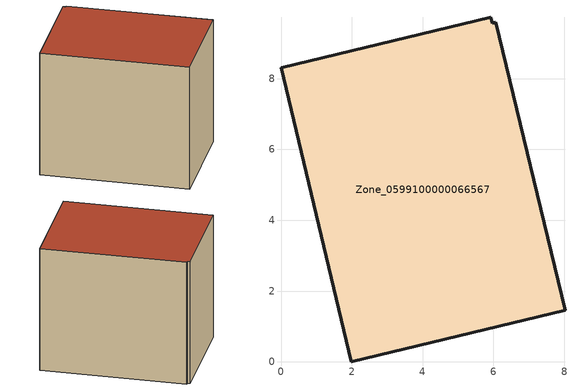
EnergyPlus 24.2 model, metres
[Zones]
Zone_0599100000066567
 floor ground (C_G): 1.98,0 0,8.31 5.92,9.73 5.97,9.56 6.07,9.59 8.02,1.45 z0
 wall outside (C_F): 1.98,0 8.02,1.45 6.07,9.59 5.97,9.56 5.92,9.73 0,8.31 1.98,0 z0:7.51
 roof outside (C_R): 0,8.31 1.98,0 8.02,1.45 6.07,9.59 5.97,9.56 5.92,9.73 z7.51
[BUILDING]
Pand.0599100000066567: North Axis=0; Terrain=City; Loads Convergence Tolerance Value=0.04; Temperature Convergence Tolerance Value=0.4; Solar Distribution=FullExterior; Maximum Number of Warmup Days=25; Minimum Number of Warmup Days=1
[Site:Location]
Rotterdam.The.Hague.AP_ZH_NLD Design_Conditions: Latitude=51.96; Longitude=4.45; Time Zone=1; Elevation=-4.5
[SITE:GROUNDTEMPERATURE:BUILDINGSURFACE]
18, 18, 18, 18, 18, 18, 18, 18, 18, 18, 18, 18
[MATERIAL] Thermal Absorptance=0.9; Solar Absorptance=0.7; Visible Absorptance=0.7
Name | Roughness | Thickness | Conductivity | Density | Specific Heat
G.TI.1965-1974 | MediumSmooth | 0.15 | 0.882353 | 540 | 1210
F.TI.1965-1974 | Rough | 0.3 | 0.697674 | 1920 | 840
R.TI.1965-1974 | MediumRough | 0.2 | 0.232558 | 1500 | 1000
[CONSTRUCTION]
C_G: G.TI.1965-1974
C_F: F.TI.1965-1974
C_R: R.TI.1965-1974
[ZONE]
Zone_0599100000066567: Type=1; Multiplier=1; Ceiling Height=Autocalculate; Volume=Autocalculate; Floor Area=autocalculate; Part of Total Floor Area=Yes
[ZONEINFILTRATION:DESIGNFLOWRATE]
Infil_Zone_0599100000066567: Zone or ZoneList or Space or SpaceList=Zone_0599100000066567; Schedule=AlwaysOn; Design Flow Rate Calculation Method=Flow/Area; Flow Rate per Floor Area=0.003; Constant Term Coefficient=1; Temperature Term Coefficient=0; Velocity Term Coefficient=0; Velocity Squared Term Coefficient=0
[HVACTEMPLATE:ZONE:IDEALLOADSAIRSYSTEM]
Zone_0599100000066567: Maximum Heating Supply Air Temperature=50; Minimum Cooling Supply Air Temperature=13; Maximum Heating Supply Air Humidity Ratio=0.0156; Minimum Cooling Supply Air Humidity Ratio=0.0077; Heating Limit=NoLimit; Cooling Limit=NoLimit; Dehumidification Control Type=ConstantSensibleHeatRatio; Cooling Sensible Heat Ratio=0.7; Dehumidification Setpoint=60; Humidification Control Type=None; Humidification Setpoint=30; Outdoor Air Method=None; Outdoor Air Flow Rate per Person=0.00944; Outdoor Air Flow Rate per Zone Floor Area=0; Outdoor Air Flow Rate per Zone=0; Demand Controlled Ventilation Type=None; Outdoor Air Economizer Type=NoEconomizer; Heat Recovery Type=None; Sensible Heat Recovery Effectiveness=0.7; Latent Heat Recovery Effectiveness=0.65
[ZONECONTROL:THERMOSTAT]
ThermostatControl_Zone_0599100000066567: Zone or ZoneList=Zone_0599100000066567; Control Type Schedule=DualSetpointControlType; Control 1=Thermostat_Zone_0599100000066567; Temperature Difference Between Cutout And Setpoint=0
[THERMOSTATSETPOINT:DUALSETPOINT]
Thermostat_Zone_0599100000066567: Heating Setpoint Temperature Schedule=HeatingSetpoint_Zone_0599100000066567; Cooling Setpoint Temperature Schedule=CoolingSetpoint_Zone_0599100000066567
[SCHEDULE:COMPACT]
HeatingSetpoint_Zone_0599100000066567: Through: 12/31, For: AllDays, Until: 24:00, 21
CoolingSetpoint_Zone_0599100000066567: Through: 12/31, For: AllDays, Until: 24:00, 24
DualSetpointControlType: Through: 12/31, For: AllDays, Until: 24:00, 4
AlwaysOn: Through: 12/31, For: AllDays, Until: 24:00, 1
